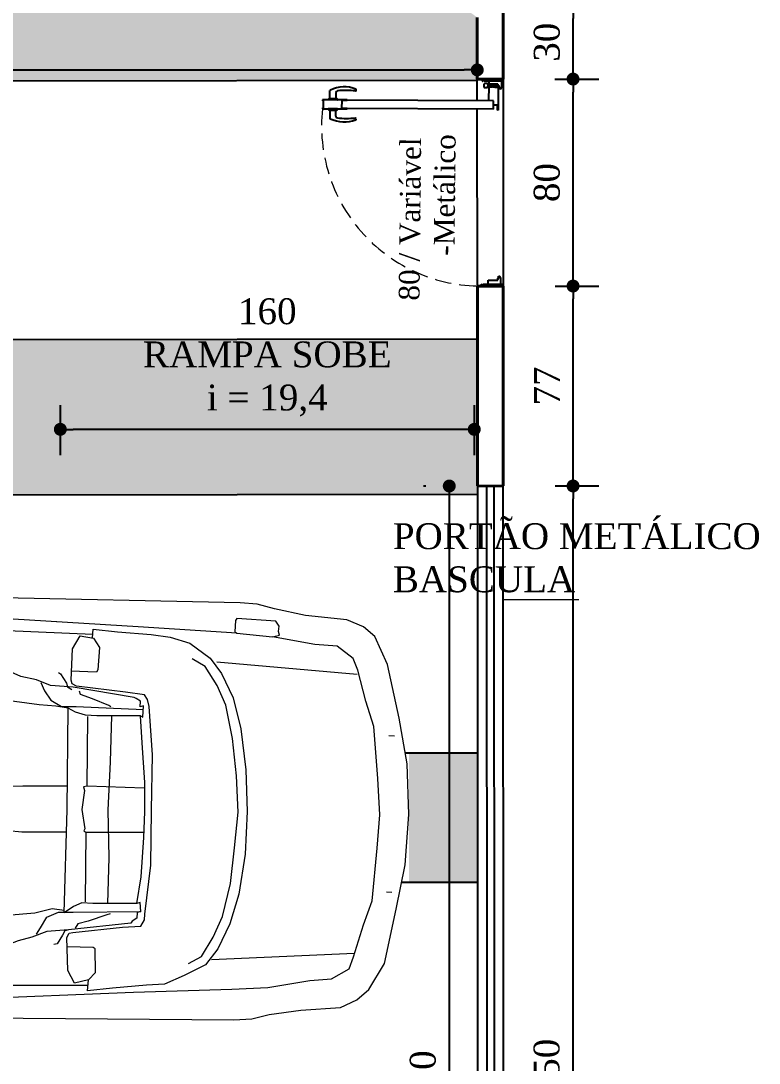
# Model space of a CAD drawing. Header units: millimetres. Extents: x 103208 to 171806, y -164 to 10038.
# Drawn here: x 109827.3 to 110112.7, y 7185.4 to 7588.3 of the extents above; entities that cross this region are included whole.
import ezdxf

# ---------------------------------------------------------------- set-up
doc = ezdxf.new("R2010")
doc.units = ezdxf.units.MM
doc.linetypes.add('HIDDEN', pattern=[9.525, 6.35, -3.175])
for name, color, linetype in [('ACESSORIOS', 2, 'Continuous'), ('PN010', 1, 'Continuous'), ('Portas-Cotas', 2, 'Continuous')]:
    doc.layers.add(name, color=color, linetype=linetype)
for name, color, linetype, lineweight in [('Parede Corte', 4, 'Continuous', 40), ('Pisos Externos', 15, 'Continuous', 9), ('Projeção Portas', 55, 'HIDDEN', 5), ('Vaga', 184, 'Continuous', 13)]:
    doc.layers.add(name, color=color, linetype=linetype, lineweight=lineweight)
doc.styles.add('Valéria', font='romantic.ttf', dxfattribs={"height": 10})
doc.dimstyles.new('Cota - 50', dxfattribs={"dimtxt": 10, "dimasz": 5, "dimexe": 10, "dimexo": 20, "dimgap": 5, "dimtad": 1, "dimtxsty": 'Valéria', "dimblk": 'DOT', "dimcen": 0, "dimclrd": 12, "dimclre": 12, "dimclrt": 2, "dimazin": 2, "dimtfac": 1, "dimtix": 1, "dimtmove": 0, "dimatfit": 3, "dimldrblk": 'DOT', "dimfxl": 1, "dimarcsym": 0})

# ---------------------------------------------------------------- blocks, each defined once
blk = doc.blocks.new('_Dot')
at = {"color": 0, "linetype": 'ByBlock', "lineweight": -2}
blk.add_line((-0.5, 0), (-1, 0), dxfattribs=at)
at = {"color": 0, "linetype": 'ByBlock', "const_width": 0.5}
blk.add_lwpolyline([(-0.25, 0, 1), (0.25, 0, 1)], format="xyb", close=True, dxfattribs=at)
blk = doc.blocks.new('*D1142')
at = {"color": 12, "lineweight": -2, "transparency": 16777216}
for p, q in [((110033.8, 7408.49), (110050.76, 7408.49)), ((110040.76, 6963.47), (110040.76, 7403.49)), ((110023.93, 6958.47), (110050.76, 6958.47))]:
    blk.add_line(p, q, dxfattribs=at)
at = {"layer": 'Defpoints', "color": 0, "transparency": 16777216}
for p in [(110013.8, 7408.49), (110040.76, 7408.49), (110003.93, 6958.47)]:
    blk.add_point(p, dxfattribs=at)
at = {"color": 12, "lineweight": -2, "transparency": 16777216, "xscale": 5, "yscale": 5, "zscale": 5}
for p, rotation in [((110040.76, 7408.49), 90), ((110040.76, 6958.47), 270)]:
    blk.add_blockref('_Dot', p, dxfattribs=dict(at, rotation=rotation))
at = {"color": 2, "transparency": 16777216, "insert": (110030.57, 7183.48), "char_height": 10, "attachment_point": 5, "rotation": 90, "style": 'Valéria'}
blk.add_mtext('450', dxfattribs=at)
blk = doc.blocks.new('*D1143')
at = {"color": 12, "lineweight": -2, "transparency": 16777216}
for p, q in [((110033.78, 7485.78), (110050.76, 7485.78)), ((110040.76, 7413.49), (110040.76, 7480.78)), ((110033.8, 7408.49), (110050.76, 7408.49))]:
    blk.add_line(p, q, dxfattribs=at)
at = {"layer": 'Defpoints', "color": 0, "transparency": 16777216}
for p in [(110013.78, 7485.78), (110040.76, 7485.78), (110013.8, 7408.49)]:
    blk.add_point(p, dxfattribs=at)
at = {"color": 12, "lineweight": -2, "transparency": 16777216, "xscale": 5, "yscale": 5, "zscale": 5}
for p, rotation in [((110040.76, 7485.78), 90), ((110040.76, 7408.49), 270)]:
    blk.add_blockref('_Dot', p, dxfattribs=dict(at, rotation=rotation))
at = {"color": 2, "transparency": 16777216, "insert": (110030.66, 7447.13), "char_height": 10, "attachment_point": 5, "rotation": 90, "style": 'Valéria'}
blk.add_mtext('77', dxfattribs=at)
blk = doc.blocks.new('*D1144')
at = {"color": 12, "lineweight": -2, "transparency": 16777216}
for p, q in [((110033.75, 7565.79), (110050.76, 7565.79)), ((110040.76, 7490.78), (110040.76, 7560.79)), ((110033.78, 7485.78), (110050.76, 7485.78))]:
    blk.add_line(p, q, dxfattribs=at)
at = {"layer": 'Defpoints', "color": 0, "transparency": 16777216}
for p in [(110013.75, 7565.79), (110040.76, 7565.79), (110013.78, 7485.78)]:
    blk.add_point(p, dxfattribs=at)
at = {"color": 12, "lineweight": -2, "transparency": 16777216, "xscale": 5, "yscale": 5, "zscale": 5}
for p, rotation in [((110040.76, 7565.79), 90), ((110040.76, 7485.78), 270)]:
    blk.add_blockref('_Dot', p, dxfattribs=dict(at, rotation=rotation))
at = {"color": 2, "transparency": 16777216, "insert": (110030.65, 7525.78), "char_height": 10, "attachment_point": 5, "rotation": 90, "style": 'Valéria'}
blk.add_mtext('80', dxfattribs=at)
blk = doc.blocks.new('*D1145')
at = {"color": 12, "lineweight": -2, "transparency": 16777216}
for p, q in [((110033.75, 7594.27), (110050.76, 7594.27)), ((110040.76, 7570.79), (110040.76, 7589.27)), ((110033.75, 7565.79), (110050.76, 7565.79))]:
    blk.add_line(p, q, dxfattribs=at)
at = {"layer": 'Defpoints', "color": 0, "transparency": 16777216}
for p in [(110013.75, 7594.27, 9825), (110040.76, 7594.27), (110013.75, 7565.79)]:
    blk.add_point(p, dxfattribs=at)
at = {"color": 12, "lineweight": -2, "transparency": 16777216, "xscale": 5, "yscale": 5, "zscale": 5}
for p, rotation in [((110040.76, 7594.27), 90), ((110040.76, 7565.79), 270)]:
    blk.add_blockref('_Dot', p, dxfattribs=dict(at, rotation=rotation))
at = {"color": 2, "transparency": 16777216, "insert": (110030.65, 7580.03), "char_height": 10, "attachment_point": 5, "rotation": 90, "style": 'Valéria'}
blk.add_mtext('30', dxfattribs=at)
blk = doc.blocks.new('*D1106')
at = {"color": 12, "lineweight": -2, "transparency": 16777216}
for p, q in [((109842.56, 7439.79), (109842.56, 7420.38)), ((110002.56, 7439.79), (110002.56, 7420.38)), ((109997.56, 7430.38), (109847.56, 7430.38))]:
    blk.add_line(p, q, dxfattribs=at)
at = {"layer": 'Defpoints', "color": 0, "transparency": 16777216}
for p in [(109842.56, 7459.79, 9825), (110002.56, 7459.79, 9825), (109842.56, 7430.38)]:
    blk.add_point(p, dxfattribs=at)
at = {"color": 12, "lineweight": -2, "transparency": 16777216, "xscale": 5, "yscale": 5, "zscale": 5, "rotation": 180}
blk.add_blockref('_Dot', (109842.56, 7430.38), dxfattribs=at)
at = {"color": 12, "lineweight": -2, "transparency": 16777216, "xscale": 5, "yscale": 5, "zscale": 5}
blk.add_blockref('_Dot', (110002.56, 7430.38), dxfattribs=at)
at = {"color": 2, "transparency": 16777216, "insert": (109922.56, 7458.19), "char_height": 10, "attachment_point": 5, "style": 'Valéria'}
blk.add_mtext('160\\PRAMPA SOBE\\Pi = 19,4', dxfattribs=at)
blk = doc.blocks.new('Audi A4 Cab dessus')
at = {"color": 0, "linetype": 'Continuous', "flags": 128}
for points in [[(0.8417, 0.7715), (0.838, 1.7799), (0.8336, 1.8519), (0.8155, 1.9203), (0.7966, 2.0469), (0.7841, 2.2046), (0.7524, 2.2693), (0.7105, 2.3167), (0.6068, 2.377), (0.3901, 2.4221), (0.2129, 2.4556), (0.0121, 2.4683), (-0.1902, 2.4586), (-0.3715, 2.4252), (-0.5852, 2.3759), (-0.696, 2.3247), (-0.7348, 2.2778), (-0.7613, 2.2123), (-0.7762, 2.0474), (-0.8019, 1.9236), (-0.8198, 1.853), (-0.824, 1.7861), (-0.834, 0.774)], [(-0.3024, 2.385), (-0.301, 2.4073)], [(0.3203, 2.3816), (0.3217, 2.404)], [(0.7584, -0.2673), (0.7669, 0.7224), (0.7321, 1.3788), (0.7164, 1.7697), (0.7075, 1.9136), (0.6778, 2.0813), (0.6697, 2.1669), (0.6293, 2.2367), (0.5811, 2.2532), (0.4536, 2.2926), (0.3571, 2.3256), (0.1476, 2.3432), (0.0137, 2.3517), (-0.1303, 2.3428), (-0.3375, 2.3245), (-0.4383, 2.2905), (-0.5613, 2.2579), (-0.6073, 2.2384), (-0.6562, 2.1743), (-0.6618, 2.085), (-0.6903, 1.9165)], [(-0.5878, 1.695), (-0.5448, 2.256)], [(0.5992, 1.6874), (0.5666, 2.2577)], [(-0.6777, 1.1988), (-0.713, 1.201), (-0.7024, 1.2989), (-0.6939, 1.4328), (-0.6847, 1.5084), (-0.6618, 1.5876), (-0.6029, 1.6691), (-0.5418, 1.7145), (-0.4447, 1.7622), (-0.3216, 1.7947), (-0.159, 1.8159), (0.0073, 1.8233), (0.1772, 1.8171), (0.337, 1.7936), (0.4558, 1.7592), (0.556, 1.7126), (0.6201, 1.6637), (0.6641, 1.5803), (0.6995, 1.5019), (0.704, 1.4299), (0.7178, 1.2946), (0.7295, 1.1953), (0.6849, 1.1981), (0.6994, 1.1434), (0.6483, 1.1153), (0.518, 1.11), (0.5007, 1.1201), (0.4971, 1.1337), (0.4738, 1.3324), (0.4693, 1.4044), (0.4434, 1.4194), (0.4211, 1.4208), (0.2253, 1.4421), (0.0057, 1.4425), (-0.2138, 1.4429), (-0.4074, 1.4282), (-0.4348, 1.421), (-0.4535, 1.4087), (-0.4627, 1.3331), (-0.484, 1.1373), (-0.4941, 1.12), (-0.5077, 1.1164), (-0.633, 1.1198), (-0.6849, 1.1499), (-0.677, 1.2032), (-0.6396, 1.2278), (-0.5504, 1.2221), (-0.5417, 1.2171), (-0.5437, 1.1142)], [(0.6159, 1.5968), (0.5877, 1.6478), (0.5099, 1.6931), (0.4271, 1.7297), (0.2946, 1.7604), (0.1521, 1.7739), (0.0095, 1.7873), (-0.1344, 1.7785), (-0.2834, 1.761), (-0.4151, 1.7334), (-0.4935, 1.698), (-0.5683, 1.649), (-0.5984, 1.5971)], [(-0.7038, 1.774), (-0.7241, 1.3809), (-0.7562, 0.7287), (-0.7561, -0.266), (-0.7475, -0.2711), (-0.7575, -0.2884), (-0.7589, -0.3107), (-0.7553, -0.3243), (-0.7445, -0.3654)], [(0.3787, 1.3877), (0.2721, 1.4033), (0.1159, 1.4132), (0.013, 1.4152), (-0.1036, 1.4136), (-0.2613, 1.4011), (-0.3692, 1.3944), (-0.3668, 1.2195), (-0.3696, 1.1749), (-0.3811, 1.1353), (-0.3967, 1.1058), (-0.404, 1.0561), (-0.4082, 0.9891), (-0.4359, 0.7623), (-0.4387, 0.7177), (-0.4215, 0.7077)], [(0.0968, 1.1814), (0.0936, 1.4146)], [(-0.3692, 1.3944), (-0.3642, 1.4031), (-0.4088, 1.4059), (-0.4052, 1.3922), (-0.4275, 1.3936), (-0.4376, 1.3763), (-0.4426, 1.3677), (-0.4804, 1.1236), (-0.486, 1.0344), (-0.5075, 0.9775), (-0.5204, 0.9155), (-0.5885, 0.7585)], [(-0.4975, 0.9947), (-0.4651, 1.0106), (-0.4277, 1.0352), (-0.4026, 1.0784), (-0.4034, 1.1367), (-0.3953, 1.405)], [(0.411, 1.4035), (0.375, 1.4013), (0.3787, 1.3877), (0.3811, 1.2128), (0.3783, 1.1681), (0.3942, 1.1358), (0.4187, 1.0984), (0.007, 1.1064), (-0.3967, 1.1058)], [(-0.0813, 1.4122), (-0.0867, 1.184), (-0.0831, 1.1703), (-0.0695, 1.1739), (0.0061, 1.1647), (0.0831, 1.1777), (0.0918, 1.1727), (0.0968, 1.1814), (0.3747, 1.1818)], [(0.506, 0.9898), (0.48, 1.0049), (0.4368, 1.03), (0.4173, 1.076), (0.4165, 1.1343), (0.411, 1.4035), (0.4147, 1.3899), (0.437, 1.3885), (0.4492, 1.3698), (0.4579, 1.3648), (0.4871, 1.1165), (0.4907, 1.1028), (0.508, 1.0927), (0.5253, 1.0827), (0.5425, 1.0726), (0.5462, 1.059)], [(-0.4036, 1.2756), (-0.4086, 1.267), (-0.4352, 1.2014), (-0.4516, 1.1532), (-0.4653, 1.1496)], [(-0.3676, 1.2778), (-0.1841, 1.2752), (0.0081, 1.2676), (0.1967, 1.2737), (0.3803, 1.2711)], [(0.4213, 1.2819), (0.4249, 1.2682), (0.4517, 1.1949), (0.4625, 1.1539), (0.4798, 1.1438)], [(0.6849, 1.1981), (0.6553, 1.2268), (0.561, 1.2238), (0.556, 1.2152), (0.554, 1.1122)], [(-0.6907, 1.1996), (-0.7065, 0.7346), (-0.7089, -0.0853), (-0.7004, -0.4488)], [(-0.0867, 1.184), (-0.3646, 1.1835)], [(0.7072, 1.1967), (0.7137, 0.7303), (0.7113, -0.0896), (0.7061, -0.4567)], [(-0.5379, 1.0645), (-0.5329, 1.0732), (-0.5142, 1.0854), (-0.4955, 1.0977), (-0.4818, 1.1013), (-0.4717, 1.1186)], [(-0.0853, 0.7089), (-0.0775, 0.7622), (-0.0849, 0.9284), (-0.0865, 1.045), (-0.0873, 1.1033)], [(0.0846, 0.7027), (0.0838, 0.761), (0.0986, 0.9258), (0.097, 1.0424), (0.0962, 1.1007)], [(0.4344, 0.7075), (0.4481, 0.7111), (0.4422, 0.7608), (0.4203, 0.9818), (0.4022, 1.0501), (0.4093, 1.0985)], [(0.4871, 1.1165), (0.4951, 1.0308), (0.5182, 0.9711), (0.5327, 0.9164), (0.5985, 0.751)]]:
    blk.add_lwpolyline(points, dxfattribs=at)
blk.add_lwpolyline([(-0.6976, 1.9439), (-0.7113, 1.9403), (-0.7336, 1.9417), (-0.7523, 1.9294), (-0.7621, 1.7732), (-0.7535, 1.7682), (-0.7088, 1.7654), (-0.7038, 1.774), (-0.6903, 1.9165)], close=True, dxfattribs=at)
blk = doc.blocks.new('*D1230')
at = {"color": 12, "lineweight": -2, "transparency": 16777216}
for p, q in [((109983.8, 7408.48), (109982.91, 7408.48)), ((109992.91, 7403.48), (109992.91, 6954.45)), ((109983.94, 6949.45), (109982.91, 6949.45))]:
    blk.add_line(p, q, dxfattribs=at)
at = {"layer": 'Defpoints', "color": 0, "transparency": 16777216}
for p in [(110003.8, 7408.48), (109992.91, 6949.45), (110003.94, 6949.45)]:
    blk.add_point(p, dxfattribs=at)
at = {"color": 12, "lineweight": -2, "transparency": 16777216, "xscale": 5, "yscale": 5, "zscale": 5}
for p, rotation in [((109992.91, 7408.48), 90), ((109992.91, 6949.45), 270)]:
    blk.add_blockref('_Dot', p, dxfattribs=dict(at, rotation=rotation))
at = {"color": 2, "transparency": 16777216, "insert": (109982.72, 7178.97), "char_height": 10, "attachment_point": 5, "rotation": 90, "style": 'Valéria'}
blk.add_mtext('500', dxfattribs=at)
blk = doc.blocks.new('*D1234')
at = {"color": 12, "lineweight": -2, "transparency": 16777216}
for p, q in [((109503.35, 7580.22), (109503.35, 7579.34)), ((110003.73, 7580.2), (110003.73, 7579.34)), ((109508.35, 7569.34), (109998.73, 7569.34))]:
    blk.add_line(p, q, dxfattribs=at)
at = {"layer": 'Defpoints', "color": 0, "transparency": 16777216}
for p in [(110003.73, 7569.34), (109503.35, 7560.22, 9825), (110003.73, 7560.2)]:
    blk.add_point(p, dxfattribs=at)
at = {"color": 12, "lineweight": -2, "transparency": 16777216, "xscale": 5, "yscale": 5, "zscale": 5, "rotation": 180}
blk.add_blockref('_Dot', (109503.35, 7569.34), dxfattribs=at)
at = {"color": 12, "lineweight": -2, "transparency": 16777216, "xscale": 5, "yscale": 5, "zscale": 5}
blk.add_blockref('_Dot', (110003.73, 7569.34), dxfattribs=at)
at = {"color": 2, "transparency": 16777216, "insert": (109753.54, 7580.48), "char_height": 10, "attachment_point": 5, "style": 'Valéria'}
blk.add_mtext('500,38', dxfattribs=at)

msp = doc.modelspace()

# ---------------------------------------------------------------- hatches: boundary and pattern name
h = msp.add_hatch()
h.set_pattern_fill('GRASS2', color=74, scale=15, pattern_type=2)
h.set_pattern_definition([(360, (-5579.811, 0.3), (15, 15), [2.25, -0.45, 0.6, -0.45, 2.25, -9]), (360, (-5580.561, 0.75), (15, 15), [1.5, -1.125, 2.25, -1.125, 1.5, -7.5]), (360, (-5575.311, 6.75), (15, 15), [1.875, -0.75, 1.875, -10.5]), (360, (-5582.811, 9.75), (15, 15), [0.75, -1.5, 0.75, -12]), (90, (-5581.311, 9.75), (-15, 15), [1.35, -13.65]), (90, (-5576.811, 0.75), (-15, 15), [1.5, -13.5]), (90, (-5573.061, 6.75), (-15, 15), [1.5, -13.5]), (45, (-5574.861, 0.6), (1e-14, 15), [1.5, -19.7132034]), (135, (-5578.761, 0.6), (-15, 1e-14), [1.5, -19.7132034]), (63.434949, (-5575.311, 0.675), (8e-10, 15), [1.5, -32.0410197]), (75.9637565, (-5576.061, 0.75), (5e-10, 15), [1.5, -60.3465844]), (75.9637565, (-5572.311, 6.75), (5e-10, 15), [1.2, -60.6465844]), (75.9637565, (-5581.011, 9.75), (5e-10, 15), [1.05, -60.7965844]), (104.0362435, (-5577.561, 0.75), (-5e-10, 15), [1.5, -60.3465844]), (104.0362435, (-5573.811, 6.75), (-5e-10, 15), [1.2, -60.6465844]), (104.0362435, (-5581.611, 9.75), (-5e-10, 15), [1.05, -60.7965844]), (116.565051, (-5578.311, 0.675), (-6e-09, 15), [1.5, -32.041002])])
h.paths.add_polyline_path([(109974.43176, 7055.28943), (110004.58104, 7055.28943), (110004.58104, 7105.34423), (109974.43176, 7105.34423)])
h.paths.add_polyline_path([(110004.30957, 7255.34398), (109977.3724, 7255.39765), (109977.3724, 7305.34616), (110004.30957, 7305.29249)])
h.paths.add_polyline_path([(109563.39074, 7465.01001), (110004.0425, 7465.01001), (110004.03732, 7405.34374), (109563.38556, 7405.34374)])
h.paths.add_polyline_path([(109563.2591, 7579.80891), (108534.687, 7582.27768), (108534.75308, 7712.59049), (109563.32503, 7710.11433)])
h.paths.add_polyline_path([(109700.86806, 7653.68543), (109700.86806, 7622.27658), (109591.34754, 7622.27658), (109591.34754, 7653.68543)], flags=16)
h.paths.add_polyline_path([(109563.32503, 7710.11433), (109563.34147, 7564.61019), (110003.72877, 7565.4095), (110003.74723, 7589.5626), (109964.74351, 7618.68891), (109935.36092, 7637.22823), (109900.03843, 7656.17906), (109860.45506, 7673.57072), (109819.24036, 7687.79001), (109780.43712, 7697.83994), (109741.34611, 7704.88435), (109705.64837, 7708.722)])

# ---------------------------------------------------------------- linework, layer by layer
for p, q in [((109563.34147, 7564.61019, -86370.72627), (110003.72877, 7565.4095)), ((109563.52297, 7464.61036, -86370.72627), (110003.91027, 7465.40966)), ((109563.39144, 7404.54396, -86421.4403), (110004.03732, 7405.34374)), ((109975.89381, 7305.29249, -5555.22873), (110003.83077, 7305.3432, -76.10605)), ((109974.53609, 7255.28995, -5839.30833), (110003.84547, 7255.34314, -91.02194))]:
    msp.add_line(p, q)
at = {"color": 1}
for p, q in [((110005.76955, 7565.08223), (110005.7728, 7565.78222)), ((110005.76955, 7565.08224), (110005.76955, 7565.08223)), ((110005.7728, 7565.78222), (110007.00279, 7565.77651)), ((110005.81932, 7565.032), (110005.81932, 7565.03201)), ((110005.91932, 7565.03153), (110005.81932, 7565.032)), ((110005.96972, 7565.1179), (110005.91932, 7565.03153)), ((110005.92187, 7565.58153), (110005.91995, 7565.16813)), ((110005.91995, 7565.16813), (110005.96972, 7565.1179)), ((110005.92187, 7565.58154), (110005.92187, 7565.58153)), ((110006.3721, 7565.62944), (110005.9721, 7565.6313)), ((110005.9721, 7565.6313), (110005.9721, 7565.6313)), ((110006.26717, 7563.76991, 19), (110006.26299, 7562.86992, 19)), ((110006.36972, 7565.11604), (110006.41995, 7565.16581)), ((110006.41931, 7565.02921), (110006.36972, 7565.11604)), ((110006.3721, 7565.62945), (110006.3721, 7565.62944)), ((110008.29929, 7565.02048), (110006.41931, 7565.02921)), ((110006.41995, 7565.16581), (110006.42187, 7565.57921)), ((110006.42187, 7565.57921), (110006.42187, 7565.57921)), ((110007.46855, 7564.06433, 19), (110006.56856, 7564.06851, 19)), ((110006.5721, 7565.62851), (110006.57024, 7565.22851)), ((110006.57024, 7565.22851), (110006.57024, 7565.22852)), ((110007.00209, 7565.62651), (110006.5721, 7565.62851)), ((110006.62001, 7565.17829), (110006.62001, 7565.17828)), ((110006.62001, 7565.17828), (110012.96994, 7565.14879)), ((110007.00209, 7565.62652), (110007.00209, 7565.62651)), ((110007.76662, 7563.64794, 19), (110007.76715, 7563.76294, 19)), ((110008.69782, 7563.44361, 19), (110007.96569, 7563.44701, 19)), ((110008.29209, 7563.4705), (110008.29929, 7565.02048)), ((110008.64745, 7563.46885), (110008.29209, 7563.4705)), ((110008.444, 7563.8798), (110008.44288, 7563.6398)), ((110008.44288, 7563.6398), (110008.71288, 7563.63855)), ((110009.05399, 7563.87697), (110008.444, 7563.8798)), ((110008.46536, 7563.8047, 19), (110008.46485, 7563.6947, 19)), ((110008.51461, 7563.64447, 19), (110008.73961, 7563.64342, 19)), ((110009.06558, 7563.85191, 19), (110008.51559, 7563.85447, 19)), ((110008.73716, 7563.59111), (110008.64745, 7563.46885)), ((110008.7807, 7563.56527, 19), (110008.69782, 7563.44361, 19)), ((110008.71288, 7563.63855), (110008.71287, 7563.63855)), ((110008.73715, 7563.59112), (110008.73716, 7563.59111)), ((110009.08413, 7563.90683), (110009.05399, 7563.87697)), ((110009.11535, 7563.80168, 19), (110009.06558, 7563.85191, 19)), ((110009.11399, 7563.87669), (110009.08413, 7563.90683)), ((110009.14413, 7563.90655), (110009.11399, 7563.87669)), ((110009.44035, 7563.80017, 19), (110009.11535, 7563.80168, 19)), ((110009.17399, 7563.87641), (110009.14413, 7563.90655)), ((110009.20413, 7563.90627), (110009.17399, 7563.87641)), ((110009.23399, 7563.87613), (110009.20413, 7563.90627)), ((110009.26413, 7563.90599), (110009.23399, 7563.87613)), ((110009.29399, 7563.87585), (110009.26413, 7563.90599)), ((110009.32413, 7563.90571), (110009.29399, 7563.87585)), ((110009.35399, 7563.87557), (110009.32413, 7563.90571)), ((110009.38413, 7563.90543), (110009.35399, 7563.87557)), ((110009.41399, 7563.87529), (110009.38413, 7563.90543)), ((110009.44413, 7563.90515), (110009.41399, 7563.87529)), ((110009.49011, 7563.74994, 19), (110009.44035, 7563.80017, 19)), ((110009.47399, 7563.87501), (110009.44413, 7563.90515)), ((110009.50413, 7563.90487), (110009.47399, 7563.87501)), ((110009.54034, 7563.79971, 19), (110009.49011, 7563.74994, 19)), ((110009.53399, 7563.87474), (110009.50413, 7563.90487)), ((110009.56412, 7563.9046), (110009.53399, 7563.87474)), ((110009.90105, 7563.79803, 19), (110009.54034, 7563.79971, 19)), ((110009.59398, 7563.87446), (110009.56412, 7563.9046)), ((110009.62412, 7563.90432), (110009.59398, 7563.87446)), ((110009.65398, 7563.87418), (110009.62412, 7563.90432)), ((110009.68412, 7563.90404), (110009.65398, 7563.87418)), ((110009.71398, 7563.8739), (110009.68412, 7563.90404)), ((110009.74412, 7563.90376), (110009.71398, 7563.8739)), ((110009.77398, 7563.87362), (110009.74412, 7563.90376)), ((110010.01398, 7563.87251), (110009.77398, 7563.87362)), ((110010.04412, 7563.90237), (110010.01398, 7563.87251)), ((110010.07398, 7563.87223), (110010.04412, 7563.90237)), ((110010.31398, 7563.87111), (110010.07398, 7563.87223)), ((110010.54033, 7563.79506, 19), (110010.18621, 7563.79671, 19)), ((110010.34412, 7563.90097), (110010.31398, 7563.87111)), ((110010.37398, 7563.87083), (110010.34412, 7563.90097)), ((110010.40412, 7563.9007), (110010.37398, 7563.87083)), ((110010.43398, 7563.87056), (110010.40412, 7563.9007)), ((110010.46411, 7563.90042), (110010.43398, 7563.87056)), ((110010.49398, 7563.87028), (110010.46411, 7563.90042)), ((110010.52411, 7563.90014), (110010.49398, 7563.87028)), ((110010.55397, 7563.87), (110010.52411, 7563.90014)), ((110010.5901, 7563.74483, 19), (110010.54033, 7563.79506, 19)), ((110010.58411, 7563.89986), (110010.55397, 7563.87)), ((110010.61397, 7563.86972), (110010.58411, 7563.89986)), ((110010.64033, 7563.7946, 19), (110010.5901, 7563.74483, 19)), ((110010.64411, 7563.89958), (110010.61397, 7563.86972)), ((110010.96533, 7563.79309, 19), (110010.64033, 7563.7946, 19)), ((110010.67397, 7563.86944), (110010.64411, 7563.89958)), ((110010.70411, 7563.8993), (110010.67397, 7563.86944)), ((110010.73397, 7563.86916), (110010.70411, 7563.8993)), ((110010.76411, 7563.89902), (110010.73397, 7563.86916)), ((110010.79397, 7563.86888), (110010.76411, 7563.89902)), ((110010.82411, 7563.89874), (110010.79397, 7563.86888)), ((110010.85397, 7563.86861), (110010.82411, 7563.89874)), ((110010.88411, 7563.89847), (110010.85397, 7563.86861)), ((110010.91397, 7563.86833), (110010.88411, 7563.89847)), ((110010.94411, 7563.89819), (110010.91397, 7563.86833)), ((110010.97397, 7563.86805), (110010.94411, 7563.89819)), ((110011.01556, 7563.84286, 19), (110010.96533, 7563.79309, 19)), ((110011.00411, 7563.89791), (110010.97397, 7563.86805)), ((110011.03397, 7563.86777), (110011.00411, 7563.89791)), ((110011.56556, 7563.8403, 19), (110011.01556, 7563.84286, 19)), ((110011.64396, 7563.86494), (110011.03397, 7563.86777)), ((110011.37952, 7563.43116, 19), (110011.29777, 7563.55358, 19)), ((110011.33958, 7563.63135, 19), (110011.56458, 7563.6303, 19)), ((110011.34776, 7563.57953), (110011.34776, 7563.57954)), ((110011.4303, 7563.45592), (110011.34776, 7563.57953)), ((110011.37285, 7563.6262), (110011.37285, 7563.62619)), ((110011.37285, 7563.62619), (110011.64285, 7563.62494)), ((110011.68865, 7563.42972, 19), (110011.37952, 7563.43116, 19)), ((110012.09205, 7563.45285), (110011.4303, 7563.45592)), ((110011.53811, 7563.16042, 19), (110011.72361, 7563.34421, 19)), ((110011.61481, 7563.68007, 19), (110011.61532, 7563.79007, 19)), ((110011.64285, 7563.62494), (110011.64396, 7563.86494)), ((110012.08845, 7562.67786), (110012.09205, 7563.45285)), ((110012.49227, 7565.65102), (110012.49292, 7565.79161)), ((110012.49227, 7565.65102), (110012.49227, 7565.65102)), ((110012.97203, 7565.59879), (110012.54203, 7565.60079)), ((110012.54203, 7565.60079), (110012.54203, 7565.60079)), ((110012.96994, 7565.14879), (110012.97203, 7565.59879)), ((110013.11924, 7564.9981), (110013.10796, 7562.56812)), ((110013.16964, 7565.08447), (110013.11924, 7564.9981)), ((110013.1218, 7565.54809), (110013.11988, 7565.1347)), ((110013.11988, 7565.1347), (110013.16964, 7565.08447)), ((110013.12179, 7565.5481), (110013.1218, 7565.54809)), ((110013.17203, 7565.59786), (110013.17203, 7565.59787)), ((110013.57202, 7565.596), (110013.17203, 7565.59786)), ((110013.56964, 7565.08261), (110013.61987, 7565.13237)), ((110013.61924, 7564.99578), (110013.56964, 7565.08261)), ((110013.57202, 7565.59601), (110013.57202, 7565.596)), ((110013.74616, 7564.99519), (110013.61924, 7564.99578)), ((110013.61987, 7565.13237), (110013.62179, 7565.54577)), ((110013.62179, 7565.54577), (110013.62179, 7565.54578)), ((110013.71923, 7564.99532), (110013.71923, 7564.99531)), ((109946.78752, 7558.27607), (109946.80177, 7561.34379)), ((109949.09834, 7560.6003), (109949.08749, 7558.26539)), ((110006.5616, 7562.56853, 19), (110007.46159, 7562.56435, 19)), ((110007.76298, 7562.86295, 19), (110007.76351, 7562.97795, 19)), ((110007.96444, 7563.17702, 19), (110008.78743, 7563.1732, 19)), ((110008.26359, 7557.33203), (110008.29061, 7563.1505)), ((110008.29061, 7563.1505), (110008.68346, 7563.14868)), ((110008.43982, 7562.97981), (110008.4387, 7562.73981)), ((110008.4387, 7562.73981), (110009.0487, 7562.73698)), ((110008.68982, 7562.97865), (110008.43982, 7562.97981)), ((110008.68346, 7563.14868), (110008.73163, 7563.05641)), ((110008.78743, 7563.1732, 19), (110008.83766, 7563.22296, 19)), ((110008.83766, 7563.22296, 19), (110011.23763, 7563.21182, 19)), ((110009.0487, 7562.73698), (110009.07856, 7562.70684)), ((110009.07856, 7562.70684), (110009.1087, 7562.7367)), ((110009.1087, 7562.7367), (110009.13856, 7562.70656)), ((110009.13856, 7562.70656), (110009.1687, 7562.73642)), ((110009.1687, 7562.73642), (110009.19856, 7562.70628)), ((110009.19856, 7562.70628), (110009.22869, 7562.73614)), ((110009.22869, 7562.73614), (110009.25855, 7562.706)), ((110009.25855, 7562.706), (110009.28869, 7562.73586)), ((110009.28869, 7562.73586), (110009.31855, 7562.70572)), ((110009.31855, 7562.70572), (110009.34869, 7562.73558)), ((110009.34869, 7562.73558), (110009.37855, 7562.70545)), ((110009.37855, 7562.70545), (110009.40869, 7562.73531)), ((110009.40869, 7562.73531), (110009.43855, 7562.70517)), ((110009.43855, 7562.70517), (110009.46869, 7562.73503)), ((110009.46869, 7562.73503), (110009.49855, 7562.70489)), ((110009.49855, 7562.70489), (110009.52869, 7562.73475)), ((110009.52869, 7562.73475), (110009.55855, 7562.70461)), ((110009.55855, 7562.70461), (110009.58869, 7562.73447)), ((110009.58869, 7562.73447), (110009.61855, 7562.70433)), ((110009.61855, 7562.70433), (110009.64869, 7562.73419)), ((110009.64869, 7562.73419), (110009.67855, 7562.70405)), ((110009.67855, 7562.70405), (110009.70869, 7562.73391)), ((110009.70869, 7562.73391), (110009.73855, 7562.70377)), ((110009.73855, 7562.70377), (110009.76869, 7562.73363)), ((110009.76869, 7562.73363), (110010.00869, 7562.73252)), ((110010.00869, 7562.73252), (110010.03855, 7562.70238)), ((110010.03855, 7562.70238), (110010.06869, 7562.73224)), ((110010.06869, 7562.73224), (110010.30868, 7562.73113)), ((110010.30868, 7562.73113), (110010.33854, 7562.70099)), ((110010.33854, 7562.70099), (110010.36868, 7562.73085)), ((110010.36868, 7562.73085), (110010.39854, 7562.70071)), ((110010.39854, 7562.70071), (110010.42868, 7562.73057)), ((110010.42868, 7562.73057), (110010.45854, 7562.70043)), ((110010.45854, 7562.70043), (110010.48868, 7562.73029)), ((110010.48868, 7562.73029), (110010.51854, 7562.70015)), ((110010.51854, 7562.70015), (110010.54868, 7562.73001)), ((110010.54868, 7562.73001), (110010.57854, 7562.69987)), ((110010.57854, 7562.69987), (110010.60868, 7562.72973)), ((110010.60868, 7562.72973), (110010.63854, 7562.69959)), ((110010.63854, 7562.69959), (110010.66868, 7562.72945)), ((110010.66868, 7562.72945), (110010.69854, 7562.69932)), ((110010.69854, 7562.69932), (110010.72868, 7562.72918)), ((110010.72868, 7562.72918), (110010.75854, 7562.69904)), ((110010.75854, 7562.69904), (110010.78868, 7562.7289)), ((110010.78868, 7562.7289), (110010.81854, 7562.69876)), ((110010.81854, 7562.69876), (110010.84868, 7562.72862)), ((110010.84868, 7562.72862), (110010.87854, 7562.69848)), ((110010.87854, 7562.69848), (110010.90868, 7562.72834)), ((110010.90868, 7562.72834), (110010.93854, 7562.6982)), ((110010.93854, 7562.6982), (110010.96868, 7562.72806)), ((110010.96868, 7562.72806), (110010.99854, 7562.69792)), ((110010.99854, 7562.69792), (110011.02868, 7562.72778)), ((110011.02868, 7562.72778), (110011.63867, 7562.72495)), ((110011.23763, 7563.21182, 19), (110011.2874, 7563.16159, 19)), ((110011.2874, 7563.16159, 19), (110011.53811, 7563.16042, 19)), ((110011.3487, 7563.04426), (110011.39772, 7563.13607)), ((110011.63978, 7562.96495), (110011.38979, 7562.96611)), ((110011.39772, 7563.13607), (110011.79057, 7563.13425)), ((110011.63867, 7562.72495), (110011.63978, 7562.96495)), ((110011.79057, 7563.13425), (110011.7471, 7553.77435)), ((110012.08555, 7562.05287), (110012.0866, 7562.27786)), ((110012.58555, 7562.05054), (110012.08555, 7562.05287)), ((110012.0866, 7562.27786), (110012.0866, 7562.27787)), ((110012.08845, 7562.67787), (110012.08845, 7562.67786)), ((110012.13683, 7562.32764), (110012.13683, 7562.32763)), ((110012.13683, 7562.32763), (110012.18683, 7562.3274)), ((110012.13822, 7562.62763), (110012.13822, 7562.62764)), ((110012.18822, 7562.6274), (110012.13822, 7562.62763)), ((110012.18683, 7562.3274), (110012.18625, 7562.2024)), ((110012.18625, 7562.2024), (110012.43625, 7562.20124)), ((110012.1888, 7562.75239), (110012.18822, 7562.6274)), ((110012.4388, 7562.75123), (110012.1888, 7562.75239)), ((110012.43625, 7562.20124), (110012.4388, 7562.75123)), ((110012.58554, 7562.05055), (110012.58555, 7562.05054)), ((110013.10796, 7562.56812), (110013.10795, 7562.56813)), ((109943.93523, 7557.78931), (109943.9334, 7557.39645)), ((109943.9334, 7557.39645), (109944.1334, 7557.39553)), ((109953.39513, 7557.74538), (109943.93523, 7557.78931)), ((109944.15348, 7555.25827), (109944.12334, 7555.22841)), ((109944.12334, 7555.22841), (109944.1532, 7555.19827)), ((109944.15376, 7555.31827), (109944.12362, 7555.28841)), ((109944.12362, 7555.28841), (109944.15348, 7555.25827)), ((109944.15403, 7555.37827), (109944.12389, 7555.34841)), ((109944.12389, 7555.34841), (109944.15376, 7555.31827)), ((109944.15431, 7555.43827), (109944.12417, 7555.40841)), ((109944.12417, 7555.40841), (109944.15403, 7555.37827)), ((109944.15459, 7555.49827), (109944.12445, 7555.46841)), ((109944.12445, 7555.46841), (109944.15431, 7555.43827)), ((109944.15487, 7555.55827), (109944.12473, 7555.52841)), ((109944.12473, 7555.52841), (109944.15459, 7555.49827)), ((109944.15515, 7555.61827), (109944.12501, 7555.5884)), ((109944.12501, 7555.5884), (109944.15487, 7555.55827)), ((109944.15543, 7555.67826), (109944.12529, 7555.6484)), ((109944.12529, 7555.6484), (109944.15515, 7555.61827)), ((109944.15571, 7555.73826), (109944.12557, 7555.7084)), ((109944.12557, 7555.7084), (109944.15543, 7555.67826)), ((109944.12835, 7556.3084), (109944.12585, 7555.7684)), ((109944.12585, 7555.7684), (109944.15571, 7555.73826)), ((109944.15849, 7556.33826), (109944.12835, 7556.3084)), ((109944.15877, 7556.39826), (109944.12863, 7556.3684)), ((109944.12863, 7556.3684), (109944.15849, 7556.33826)), ((109944.15905, 7556.45826), (109944.12891, 7556.4284)), ((109944.12891, 7556.4284), (109944.15877, 7556.39826)), ((109944.15933, 7556.51826), (109944.12919, 7556.4884)), ((109944.12919, 7556.4884), (109944.15905, 7556.45826)), ((109944.15961, 7556.57825), (109944.12947, 7556.54839)), ((109944.12947, 7556.54839), (109944.15933, 7556.51826)), ((109944.15989, 7556.63825), (109944.12975, 7556.60839)), ((109944.12975, 7556.60839), (109944.15961, 7556.57825)), ((109944.16016, 7556.69825), (109944.13002, 7556.66839)), ((109944.13002, 7556.66839), (109944.15989, 7556.63825)), ((109944.16044, 7556.75825), (109944.1303, 7556.72839)), ((109944.1303, 7556.72839), (109944.16016, 7556.69825)), ((109944.16072, 7556.81825), (109944.13058, 7556.78839)), ((109944.13058, 7556.78839), (109944.16044, 7556.75825)), ((109944.161, 7556.87825), (109944.13086, 7556.84839)), ((109944.13086, 7556.84839), (109944.16072, 7556.81825)), ((109944.16128, 7556.93825), (109944.13114, 7556.90839)), ((109944.13114, 7556.90839), (109944.161, 7556.87825)), ((109944.16156, 7556.99825), (109944.13142, 7556.96839)), ((109944.13142, 7556.96839), (109944.16128, 7556.93825)), ((109944.1334, 7557.39553), (109944.1317, 7557.02839)), ((109944.1317, 7557.02839), (109944.16156, 7556.99825)), ((109949.74517, 7557.76233), (109946.1252, 7557.77914)), ((109946.43701, 7558.1677), (109946.43706, 7558.1777)), ((109946.53752, 7558.27723), (109949.08749, 7558.26539)), ((109949.08749, 7558.26539), (109949.33749, 7558.26423)), ((109949.43703, 7558.16376), (109949.43698, 7558.15376)), ((109951.42959, 7554.40447), (109951.44445, 7557.60444)), ((110010.01357, 7557.3239), (109951.44441, 7557.5959)), ((109951.44445, 7557.60444), (109953.39443, 7557.59538)), ((109953.39443, 7557.59538), (109953.39513, 7557.74538)), ((110009.99875, 7554.13247), (110010.01357, 7557.3239)), ((110011.60616, 7555.72502), (110010.00618, 7555.73246)), ((110011.5971, 7553.77505), (110011.60616, 7555.72502)), ((109943.9208, 7554.6822), (109943.91897, 7554.28935)), ((109943.91897, 7554.28935), (109953.37887, 7554.24542)), ((109944.1208, 7554.68127), (109943.9208, 7554.6822)), ((109944.1225, 7555.04841), (109944.1208, 7554.68127)), ((109944.15264, 7555.07827), (109944.1225, 7555.04841)), ((109944.15292, 7555.13827), (109944.12278, 7555.10841)), ((109944.12278, 7555.10841), (109944.15264, 7555.07827)), ((109944.1532, 7555.19827), (109944.12306, 7555.16841)), ((109944.12306, 7555.16841), (109944.15292, 7555.13827)), ((109949.72891, 7554.26237), (109946.10895, 7554.27918)), ((109946.41714, 7553.88774), (109946.41709, 7553.87774)), ((109946.51662, 7553.77728), (109949.0666, 7553.76544)), ((109946.76662, 7553.77612), (109946.75238, 7550.70839)), ((109949.05575, 7551.43052), (109949.0666, 7553.76544)), ((109949.0666, 7553.76544), (109949.31659, 7553.76428)), ((109949.41706, 7553.86381), (109949.4171, 7553.87381)), ((109953.37957, 7554.39541), (109951.42959, 7554.40447)), ((110009.99879, 7554.14247), (109951.42964, 7554.41447)), ((109953.37887, 7554.24542), (109953.37957, 7554.39541)), ((110011.7471, 7553.77435), (110011.5971, 7553.77505)), ((110007.93474, 7486.52135), (110007.94194, 7488.07133)), ((110007.94194, 7488.07133), (110011.7419, 7488.05368)), ((110011.7419, 7488.05368), (110011.7455, 7488.82867)), ((110011.74735, 7489.22867), (110011.7484, 7489.45367)), ((110011.7484, 7489.45367), (110012.24839, 7489.45134)), ((110011.79573, 7488.87843), (110011.84573, 7488.87821)), ((110011.84712, 7489.17821), (110011.79712, 7489.17843)), ((110011.84573, 7488.87821), (110011.84515, 7488.75321)), ((110011.84515, 7488.75321), (110012.09514, 7488.75205)), ((110011.8477, 7489.3032), (110011.84712, 7489.17821)), ((110012.0977, 7489.30204), (110011.8477, 7489.3032)), ((110012.09514, 7488.75205), (110012.0977, 7489.30204)), ((110012.76597, 7488.92893), (110012.75469, 7486.49896)), ((110005.40125, 7485.77603), (110005.40477, 7486.5331)), ((110005.40477, 7486.5331), (110005.55477, 7486.5324)), ((110005.55413, 7486.3958), (110005.55221, 7485.9824)), ((110005.60436, 7486.44557), (110005.55413, 7486.3958)), ((110005.55477, 7486.5324), (110005.60436, 7486.44557)), ((110005.60198, 7485.93216), (110006.00197, 7485.93032)), ((110006.00436, 7486.44371), (110006.05476, 7486.53008)), ((110006.05413, 7486.39348), (110006.00436, 7486.44371)), ((110006.05221, 7485.98008), (110006.05413, 7486.39348)), ((110006.05476, 7486.53008), (110007.93474, 7486.52135)), ((110006.20406, 7486.37936), (110006.20197, 7485.92939)), ((110006.20197, 7485.92939), (110006.65197, 7485.9273)), ((110012.60399, 7486.34966), (110006.20406, 7486.37936)), ((110006.70173, 7485.87706), (110006.70127, 7485.77603)), ((110012.12132, 7485.77603), (110012.12168, 7485.85189)), ((110012.17191, 7485.90166), (110012.6019, 7485.89966)), ((110012.6019, 7485.89966), (110012.60399, 7486.34966)), ((110012.75405, 7486.36236), (110012.75213, 7485.94897)), ((110012.80429, 7486.41213), (110012.75405, 7486.36236)), ((110012.75469, 7486.49896), (110012.80429, 7486.41213)), ((110012.8019, 7485.89873), (110013.2019, 7485.89687)), ((110013.20428, 7486.41027), (110013.25468, 7486.49664)), ((110013.25405, 7486.36004), (110013.20428, 7486.41027)), ((110013.25213, 7485.94665), (110013.25405, 7486.36004)), ((110013.25468, 7486.49664), (110013.35468, 7486.49618))]:
    msp.add_line(p, q, dxfattribs=at)
for centre, radius, start, end in [((110005.81955, 7565.08201), 0.05, 179.7339183, 269.7339183), ((110005.97187, 7565.5813), 0.05, 89.7339183, 179.7339183), ((110006.56717, 7563.76851, 19), 0.3, 89.7339183, 179.7339183), ((110006.37187, 7565.57945), 0.05, 359.7339183, 89.7339183), ((110006.62024, 7565.22829), 0.05, 179.7339183, 269.7339183), ((110007.00232, 7565.67652), 0.05, 269.7339183, 359.7339183), ((110007.46716, 7563.76433, 19), 0.3, 359.7339183, 89.7339183), ((110007.96662, 7563.64701, 19), 0.2, 179.7339183, 269.7339183), ((110008.51484, 7563.69447, 19), 0.05, 179.7339183, 269.7339183), ((110008.51536, 7563.80447, 19), 0.05, 89.7339183, 179.7339183), ((110008.71274, 7563.60855), 0.03, 324.4727377, 89.7339183), ((110008.73938, 7563.59342, 19), 0.05, 325.7339183, 89.7339183), ((110011.33935, 7563.58135, 19), 0.05, 89.7339183, 213.7339183), ((110011.37271, 7563.5962), 0.03, 89.7339183, 213.7328627), ((110011.56481, 7563.6803, 19), 0.05, 269.7339183, 359.7339183), ((110011.56532, 7563.7903, 19), 0.05, 359.7339183, 89.7339183), ((110011.68842, 7563.37973, 19), 0.05, 314.7339183, 89.7339183), ((110012.54226, 7565.65079), 0.05, 179.7339183, 269.7339183), ((110013.17179, 7565.54787), 0.05, 89.7339183, 179.7339183), ((110013.57179, 7565.54601), 0.05, 359.7339183, 89.7339183), ((109947.05202, 7561.34247), 0.25026, 115.6059834, 179.6969129), ((109952.25648, 7550.64653), 12.14519, 68.0539889, 115.9397477), ((109949.74856, 7560.59708), 0.65023, 94.9859838, 179.7154416), ((109953.03628, 7526.26454), 35.1398, 84.0571017, 95.4610684), ((109956.70234, 7561.46403), 0.25009, 263.6218576, 359.7111086), ((109956.70316, 7561.67904), 0.25027, 359.7756987, 68.3393877), ((110006.56299, 7562.86852, 19), 0.3, 179.7339183, 269.7339183), ((110007.46298, 7562.86434, 19), 0.3, 269.7339183, 359.7339183), ((110007.96351, 7562.97702, 19), 0.2, 89.7339183, 179.7339183), ((110008.69005, 7563.02865), 0.05, 269.7339183, 33.7339183), ((110011.39002, 7563.01611), 0.05, 145.7339183, 269.7339183), ((110012.1366, 7562.27764), 0.05, 89.7339183, 179.7339183), ((110012.13845, 7562.67763), 0.05, 179.7339183, 269.7339183), ((110012.58796, 7562.57054), 0.52, 269.7339183, 359.7339183), ((109946.34539, 7557.81812), 0.26, 89.7339183, 179.7339183), ((109946.12539, 7557.81914), 0.04, 179.7339183, 269.7339183), ((109946.34701, 7558.16811), 0.09, 269.7339183, 359.7339183), ((109946.53706, 7558.17723), 0.1, 89.7339183, 179.7339183), ((109949.33703, 7558.16423), 0.1, 359.7339183, 89.7339183), ((109949.52698, 7558.15335), 0.09, 179.7339183, 269.7339183), ((109949.52535, 7557.80335), 0.26, 359.7339183, 89.7339183), ((109949.74535, 7557.80233), 0.04, 269.7339183, 359.7339183), ((109946.32876, 7554.23816), 0.26, 179.7339183, 269.7339183), ((109946.10877, 7554.23918), 0.04, 89.7339183, 179.7339183), ((109946.32714, 7553.88816), 0.09, 359.7339183, 89.7339183), ((109946.51709, 7553.87728), 0.1, 179.7339183, 269.7339183), ((109949.70598, 7551.42771), 0.65023, 179.7523949, 264.4818527), ((109949.31706, 7553.86427), 0.1, 269.7339183, 359.7339183), ((109949.5071, 7553.87339), 0.09, 89.7339183, 179.7339183), ((109949.50873, 7554.22339), 0.26, 269.7339183, 359.7339183), ((109949.72873, 7554.22237), 0.04, 359.7339183, 89.7339183), ((109947.00263, 7550.70739), 0.25026, 179.7709236, 243.8618531), ((109952.30621, 7561.35453), 12.14519, 243.5280888, 291.4138476), ((109953.31243, 7585.72823), 35.1398, 264.0067681, 275.4107348), ((109956.65141, 7550.49621), 0.25009, 359.7567279, 95.845979), ((109956.65023, 7550.2812), 0.25027, 291.1284489, 359.6921378), ((110011.79549, 7488.82844), 0.04999, 89.722458, 179.7339183), ((110011.79734, 7489.22842), 0.04999, 179.7131052, 269.7460119), ((110012.24598, 7488.93135), 0.52, 359.7328164, 89.7339183), ((110005.60222, 7485.98217), 0.05001, 179.7339183, 269.7224602), ((110006.00221, 7485.98032), 0.05, 269.7353506, 359.7324859), ((110006.65174, 7485.8773), 0.05, 359.7339183, 89.7339183), ((110012.17168, 7485.85166), 0.05, 89.7339183, 179.7339183), ((110012.80214, 7485.94874), 0.05, 179.7339183, 269.7292548), ((110013.20213, 7485.94687), 0.05, 269.7330292, 359.7462653)]:
    msp.add_arc(centre, radius, start, end, dxfattribs=at)
at = {"layer": 'ACESSORIOS'}
for p, q in [((110013.74585, 7565.79161, -0.2319), (110013.77774, 7485.77603)), ((110007.30046, 7408.48398), (110007.43273, 6958.47252)), ((110010.43273, 6958.46021), (110010.30046, 7408.46143, 9825))]:
    msp.add_line(p, q, dxfattribs=at)
at = {"layer": 'Parede Corte'}
for p, q in [((110013.74585, 7594.26635, 9825), (110013.74585, 7565.79161)), ((110003.74723, 7589.56269, 9825), (110003.74723, 7565.79161)), ((110003.74723, 7565.79161), (110013.74585, 7565.79161)), ((110003.77774, 7485.77622), (110003.80046, 7408.48295)), ((110003.77774, 7485.77603), (110013.77774, 7485.77603)), ((110013.77774, 7485.77916), (110013.80046, 7408.48589)), ((110003.80046, 7408.48295, 9825), (110013.80046, 7408.46246, 9825))]:
    msp.add_line(p, q, dxfattribs=at)
at = {"layer": 'Pisos Externos'}
msp.add_line((110013.81336, 7364.56854, 8866.65211), (110042.98457, 7364.56854, 8866.65211), dxfattribs=at)
at = {"layer": 'PN010'}
for p, q in [((110003.71436, 7557.35315), (110003.74723, 7565.79161)), ((110003.77774, 7485.77603), (110003.71436, 7554.17166)), ((110013.40025, 7486.41027), (110013.33391, 7486.3611)), ((110013.33391, 7486.3611), (110013.33391, 7485.77603)), ((110013.35468, 7486.49618), (110013.40025, 7486.41027)), ((110003.80046, 7408.48295), (110003.93273, 6958.47149)), ((110013.93273, 6958.46124), (110013.80046, 7408.46246, 9825))]:
    msp.add_line(p, q, dxfattribs=at)
msp.add_arc((110006.95609, 7565.69108), 0.09737, 351.2642559, 61.3363353, dxfattribs=at)
at = {"layer": 'Projeção Portas'}
msp.add_arc((110005.32141, 7547.53026), 61.77333, 173.7182597, 268.5680662, dxfattribs=at)

# ---------------------------------------------------------------- block references
at = {"layer": 'Vaga', "xscale": 96.996, "yscale": 96.996, "zscale": 96.996, "rotation": 269.3422651819478}
msp.add_blockref('Audi A4 Cab dessus', (109737.95038, 7285.36276), dxfattribs=at)

# ---------------------------------------------------------------- texts
at = {"layer": 'Portas-Cotas', "insert": (109984.53053, 7521.07962), "char_height": 8, "attachment_point": 5, "rotation": 89.3954248, "style": 'Valéria'}
msp.add_mtext('\\pi-18.9352;80 / Variável\\P\\pi0;-Metálico', dxfattribs=at)
at = {"layer": 'Portas-Cotas', "insert": (110042.20252, 7394.08802), "char_height": 10, "attachment_point": 2, "style": 'Valéria'}
msp.add_mtext('\\pxql;{\\C2;PORTÃO METÁLICO\\PBASCULA}', dxfattribs=at)

# ---------------------------------------------------------------- dimensions: what is measured, and where the dimension line sits
for base, p1, p2, text, picture, middle in [((110040.76433, 7594.26635), (110013.74585, 7565.79161), (110013.74585, 7594.26635, 9825), '30', '*D1145', (110030.65338, 7580.02898)), ((110040.76433, 7565.79161), (110013.77774, 7485.77603), (110013.74585, 7565.79161), '80', '*D1144', (110030.65338, 7525.78382)), ((110040.76433, 7485.77603), (110013.80046, 7408.48589), (110013.77774, 7485.77603), '77', '*D1143', (110030.66078, 7447.13096)), ((110040.76433, 7408.48589), (110003.93273, 6958.47149), (110013.80046, 7408.48589), '450', '*D1142', (110030.57202, 7183.47869))]:
    dim = msp.add_linear_dim(base=base, p1=p1, p2=p2, angle=90, text=text, dimstyle='Cota - 50', override={"dimtmove": 1})
    dim.commit()
    dim.dimension.update_dxf_attribs({"geometry": picture, "text_midpoint": middle})
dim = msp.add_linear_dim(base=(110003.72546, 7569.33822), p1=(109503.34568, 7560.21585, 9825), p2=(110003.72546, 7560.20217), dimstyle='Cota - 50')
dim.commit()
dim.dimension.update_dxf_attribs({"geometry": '*D1234', "text_midpoint": (109753.53557, 7580.48467)})
dim = msp.add_linear_dim(base=(109842.55637, 7430.38029, 0.1776), p1=(110002.55637, 7459.79409, 9825.1776), p2=(109842.55637, 7459.79409, 9825.1776), text='<>\\PRAMPA SOBE\\Pi = 19,4', dimstyle='Cota - 50')
dim.commit()
dim.dimension.update_dxf_attribs({"geometry": '*D1106', "text_midpoint": (109922.55637, 7458.19341, 0.1776)})
dim = msp.add_linear_dim(base=(109992.91314, 6949.45454), p1=(110003.80046, 7408.48295), p2=(110003.93538, 6949.45454), angle=90, text='500', dimstyle='Cota - 50')
dim.commit()
dim.dimension.update_dxf_attribs({"geometry": '*D1230', "text_midpoint": (109982.72084, 7178.96875)})

doc.saveas('drawing.dxf')
